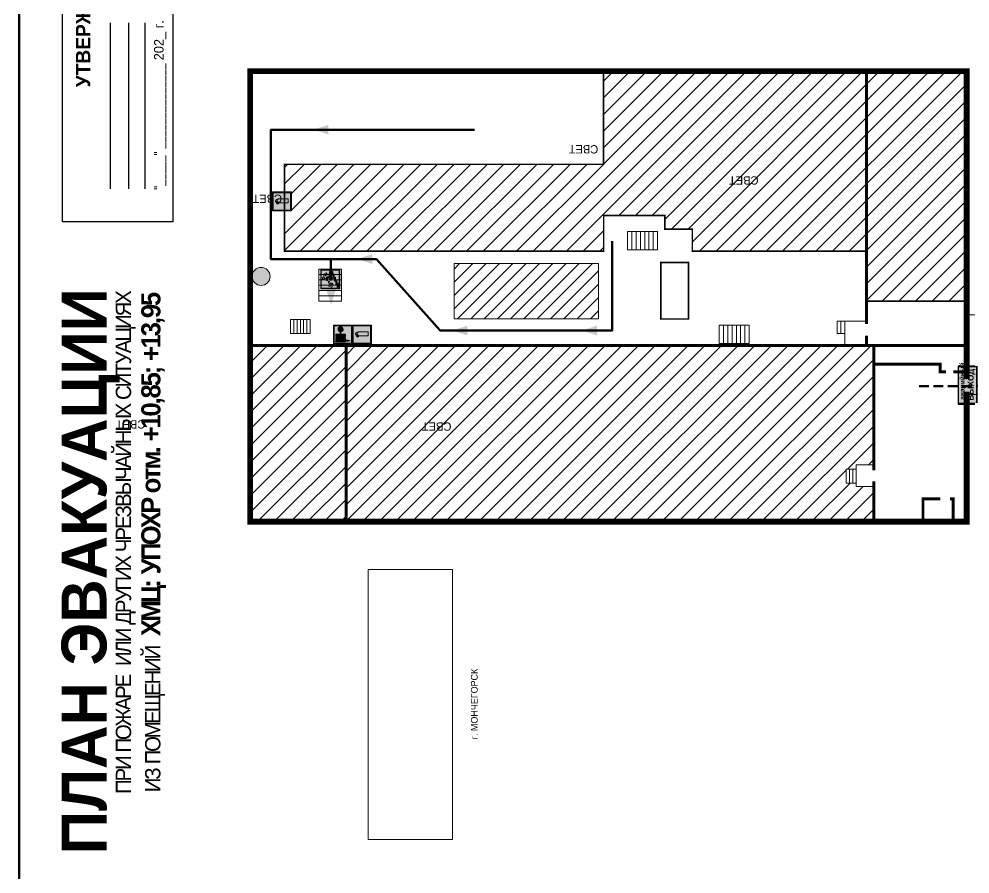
# Model space of a CAD drawing. Header units: millimetres. Extents: x 13114 to 67229, y 22859 to 38520.
# Drawn here: x 23439.1 to 23837, y 30905.4 to 31263.4 of the extents above; entities that cross this region are included whole.
import ezdxf

# ---------------------------------------------------------------- set-up
doc = ezdxf.new("R2010")
doc.units = ezdxf.units.MM
doc.linetypes.add('{ Wide Dash }', pattern=[12, 4, -2, 4, -2])
doc.layers.add('План_Штампы', color=7, linetype='Continuous')
doc.styles.add('обычный', font='arial.ttf')
picture_1 = doc.add_image_def('image1.jpg', size_in_pixel=(337, 105))
pattern_1 = [(45, (-9133.857, 17148.359), (-3.47984925, 3.47984925), [])]

# ---------------------------------------------------------------- blocks, each defined once
blk = doc.blocks.new('вниз 3')
at = {"lineweight": 0, "true_color": 0xffffff}
h = blk.add_hatch(color=7, dxfattribs=at)
h.dxf.hatch_style = 1
h.paths.add_polyline_path([(40997.5, -4475.69), (40997.25, -4475.28), (40995.76, -4476.15), (40995.97, -4475.23), (40995.39, -4475.56), (40995.05, -4476.83), (40996.33, -4477.17), (40996.91, -4476.83), (40996, -4476.55)], flags=0)
h.paths.add_polyline_path([(40999.81, -4473.95), (41000.22, -4473.95), (41000.64, -4474.67), (41001.03, -4474.43), (41000.46, -4473.49), (41000.42, -4473.49), (40999.43, -4473.49), (40998.68, -4473.92), (40998.68, -4474.57), (40997.88, -4474.57), (40997.88, -4475), (40999.14, -4475), (40999.14, -4474.43), (40999.14, -4474.38), (40999.59, -4475.15), (40998.72, -4475.67), (40998.72, -4477.06), (40999.24, -4477.06), (40999.24, -4475.96), (40999.95, -4475.56), (40999.95, -4476.43), (41001.61, -4476.43), (41001.61, -4475.88), (41000.47, -4475.88), (41000.47, -4475.12)], flags=0)
h.paths.add_polyline_path([(40999.2, -4473.24, 1), (40998.35, -4473.24, 1)], flags=0)
h.paths.add_polyline_path([(41000.46, -4477.26), (41001.69, -4477.26), (41001.69, -4476.84), (41000.03, -4476.84), (41000.03, -4477.39), (40998.78, -4477.39), (40998.78, -4477.95), (40997.53, -4477.95), (40997.53, -4478.5), (40996.29, -4478.5), (40996.29, -4479.06), (40995.05, -4479.06), (40995.05, -4479.48), (40995.29, -4479.48), (40996.72, -4479.48), (40996.72, -4478.92), (40997.97, -4478.92), (40997.97, -4478.36), (40999.2, -4478.36), (40999.2, -4477.81), (41000.46, -4477.81)], flags=0)
h.paths.add_polyline_path([(41002.37, -4472.17), (40994.37, -4472.17), (40994.37, -4480.17), (41002.37, -4480.17)])
h.paths.add_polyline_path([(41002.16, -4479.96), (40994.57, -4479.96), (40994.57, -4472.37), (41002.16, -4472.37)], flags=16)
h.paths.add_polyline_path([(41001.61, -4475.88), (41001.61, -4476.43), (40999.95, -4476.43), (40999.95, -4475.56), (40999.24, -4475.96), (40999.24, -4477.06), (40998.72, -4477.06), (40998.72, -4475.67), (40999.59, -4475.15), (40999.14, -4474.38), (40999.14, -4474.43), (40999.14, -4475), (40997.88, -4475), (40997.88, -4474.57), (40998.68, -4474.57), (40998.68, -4473.92), (40999.43, -4473.49), (41000.42, -4473.49), (41000.46, -4473.49), (41001.03, -4474.43), (41000.64, -4474.67), (41000.22, -4473.95), (40999.81, -4473.95), (41000.47, -4475.12), (41000.47, -4475.88)], flags=0)
h.paths.add_polyline_path([(41001.69, -4476.84), (41001.69, -4477.26), (41000.46, -4477.26), (41000.46, -4477.81), (40999.2, -4477.81), (40999.2, -4478.36), (40997.97, -4478.36), (40997.97, -4478.92), (40996.72, -4478.92), (40996.72, -4479.48), (40995.05, -4479.48), (40995.05, -4479.06), (40996.29, -4479.06), (40996.29, -4478.5), (40997.53, -4478.5), (40997.53, -4477.95), (40998.78, -4477.95), (40998.78, -4477.39), (41000.03, -4477.39), (41000.03, -4476.84)], flags=0)
h.paths.add_polyline_path([(40998.35, -4473.24, -1), (40999.2, -4473.24, -1)], flags=0)
h.paths.add_polyline_path([(40997.5, -4475.69), (40996, -4476.55), (40996.91, -4476.83), (40996.33, -4477.17), (40995.05, -4476.83), (40995.39, -4475.56), (40995.97, -4475.23), (40995.76, -4476.15), (40997.25, -4475.28)], flags=0)
at = {"lineweight": 0}
h = blk.add_hatch(color=126, dxfattribs=at)
h.dxf.hatch_style = 1
h.paths.add_polyline_path([(41002.16, -4472.37), (40994.57, -4472.37), (40994.57, -4479.96), (41002.16, -4479.96)])
h.paths.add_polyline_path([(40995.97, -4475.23), (40995.76, -4476.15), (40997.25, -4475.28), (40997.5, -4475.69), (40996, -4476.55), (40996.91, -4476.83), (40996.33, -4477.17), (40995.05, -4476.83), (40995.39, -4475.56)], flags=16)
h.paths.add_polyline_path([(40997.88, -4474.57), (40998.68, -4474.57), (40998.68, -4473.92), (40999.43, -4473.49), (41000.42, -4473.49), (41000.46, -4473.49), (41001.03, -4474.43), (41000.64, -4474.67), (41000.22, -4473.95), (40999.81, -4473.95), (41000.47, -4475.12), (41000.47, -4475.88), (41001.61, -4475.88), (41001.61, -4476.43), (40999.95, -4476.43), (40999.95, -4475.56), (40999.24, -4475.96), (40999.24, -4477.06), (40998.72, -4477.06), (40998.72, -4475.67), (40999.59, -4475.15), (40999.14, -4474.38), (40999.14, -4474.43), (40999.14, -4475), (40997.88, -4475)], flags=16)
h.paths.add_polyline_path([(40998.35, -4473.24, -1), (40999.2, -4473.24, -1)], flags=16)
h.paths.add_polyline_path([(40997.53, -4477.95), (40998.78, -4477.95), (40998.78, -4477.39), (41000.03, -4477.39), (41000.03, -4476.84), (41001.69, -4476.84), (41001.69, -4477.26), (41000.46, -4477.26), (41000.46, -4477.81), (40999.2, -4477.81), (40999.2, -4478.36), (40997.97, -4478.36), (40997.97, -4478.92), (40996.72, -4478.92), (40996.72, -4479.48), (40995.05, -4479.48), (40995.05, -4479.06), (40996.29, -4479.06), (40996.29, -4478.5), (40997.53, -4478.5)], flags=16)
at = {"lineweight": 0, "true_color": 0xffffff}
h = blk.add_hatch(color=7, dxfattribs=at)
h.dxf.hatch_style = 1
h.paths.add_polyline_path([(40999.2, -4473.24, 1), (40998.35, -4473.24, 1)])
h.paths.add_polyline_path([(40999.81, -4473.95), (41000.22, -4473.95), (41000.64, -4474.67), (41001.03, -4474.43), (41000.46, -4473.49), (41000.42, -4473.49), (40999.43, -4473.49), (40998.68, -4473.92), (40998.68, -4474.57), (40997.88, -4474.57), (40997.88, -4475), (40999.14, -4475), (40999.14, -4474.43), (40999.14, -4474.38), (40999.59, -4475.15), (40998.72, -4475.67), (40998.72, -4477.06), (40999.24, -4477.06), (40999.24, -4475.96), (40999.95, -4475.56), (40999.95, -4476.43), (41001.61, -4476.43), (41001.61, -4475.88), (41000.47, -4475.88), (41000.47, -4475.12)])
h.paths.add_polyline_path([(40999.2, -4477.81), (41000.46, -4477.81), (41000.46, -4477.26), (41001.69, -4477.26), (41001.69, -4476.84), (41000.03, -4476.84), (41000.03, -4477.39), (40998.78, -4477.39), (40998.78, -4477.95), (40997.53, -4477.95), (40997.53, -4478.5), (40996.29, -4478.5), (40996.29, -4479.06), (40995.05, -4479.06), (40995.05, -4479.48), (40995.29, -4479.48), (40996.72, -4479.48), (40996.72, -4478.92), (40997.97, -4478.92), (40997.97, -4478.36), (40999.2, -4478.36)])
h.paths.add_polyline_path([(40997.5, -4475.69), (40997.25, -4475.28), (40995.76, -4476.15), (40995.97, -4475.23), (40995.39, -4475.56), (40995.05, -4476.83), (40996.33, -4477.17), (40996.91, -4476.83), (40996, -4476.55)])
at = {"color": 126, "lineweight": 0}
for points in [[(40994.37, -4472.17), (41002.37, -4472.17), (41002.37, -4480.17), (40994.37, -4480.17)], [(40994.57, -4472.37), (41002.16, -4472.37), (41002.16, -4479.96), (40994.57, -4479.96)]]:
    blk.add_lwpolyline(points, close=True, dxfattribs=at)
for points in [[(40995.05, -4476.83), (40995.39, -4475.56), (40995.97, -4475.23), (40995.76, -4476.15), (40997.25, -4475.28), (40997.5, -4475.69), (40996, -4476.55), (40996.91, -4476.83), (40996.33, -4477.17), (40995.05, -4476.83)], [(40999.14, -4474.43), (40999.14, -4475), (40997.88, -4475), (40997.88, -4474.57), (40998.68, -4474.57), (40998.68, -4473.92), (40999.43, -4473.49), (41000.42, -4473.49), (41000.46, -4473.49), (41001.03, -4474.43), (41000.64, -4474.67), (41000.22, -4473.95), (40999.81, -4473.95), (41000.47, -4475.12), (41000.47, -4475.88), (41001.61, -4475.88), (41001.61, -4476.43), (40999.95, -4476.43), (40999.95, -4475.56), (40999.24, -4475.96), (40999.24, -4477.06), (40998.72, -4477.06), (40998.72, -4475.67), (40999.59, -4475.15), (40999.14, -4474.38), (40999.14, -4474.43)], [(40995.29, -4479.48), (40995.05, -4479.48), (40995.05, -4479.06), (40996.29, -4479.06), (40996.29, -4478.5), (40997.53, -4478.5), (40997.53, -4477.95), (40998.78, -4477.95), (40998.78, -4477.39), (41000.03, -4477.39), (41000.03, -4476.84), (41001.69, -4476.84), (41001.69, -4477.26), (41000.46, -4477.26), (41000.46, -4477.81), (40999.2, -4477.81), (40999.2, -4478.36), (40997.97, -4478.36), (40997.97, -4478.92), (40996.72, -4478.92), (40996.72, -4479.48), (40995.05, -4479.48)]]:
    blk.add_lwpolyline(points, dxfattribs=at)
blk.add_circle((40998.77, -4473.24), 0.426, dxfattribs=at)
blk = doc.blocks.new('A$C3AD82952')
at = {"true_color": 0xf5f5ff}
h = blk.add_hatch(color=7, dxfattribs=at)
h.dxf.hatch_style = 1
h.paths.add_polyline_path([(8.21, 8.73, 0.414214), (7.89, 9.05), (7.22, 9.05), (7.22, 9.92), (7.59, 9.92, 1), (7.57, 10.36), (7.22, 10.36), (7.22, 10.6), (6.43, 10.6), (6.43, 10.36), (6.01, 10.36), (4.74, 9.59), (4.74, 8.69), (4.98, 8.73), (4.98, 9.26), (6.12, 9.91), (6.43, 9.91), (6.43, 9.05), (5.76, 9.05, 0.414214), (5.44, 8.73), (5.44, 2.2), (8.21, 2.2)], flags=0)
h.paths.add_polyline_path([(12.8, 12.8), (0, 12.8), (0, 0), (12.8, 0)])
h.paths.add_polyline_path([(0.51, 12.29), (12.29, 12.29), (12.29, 0.51), (0.51, 0.51)], flags=16)
h.paths.add_polyline_path([(4.74, 9.59), (6.01, 10.36), (6.43, 10.36), (6.43, 10.6), (7.22, 10.6), (7.22, 10.36), (7.59, 10.36, -0.94586), (7.59, 9.92), (7.22, 9.92), (7.22, 9.05), (7.89, 9.05, -0.414214), (8.21, 8.73), (8.21, 2.2), (5.44, 2.2), (5.44, 8.73, -0.414214), (5.76, 9.05), (6.43, 9.05), (6.43, 9.91), (6.12, 9.91), (4.98, 9.26), (4.98, 8.73), (4.74, 8.69)], flags=0)
h = blk.add_hatch(color=242)
h.dxf.hatch_style = 1
h.paths.add_polyline_path([(12.29, 12.29), (0.51, 12.29), (0.51, 0.51), (12.29, 0.51)])
h.paths.add_polyline_path([(4.74, 8.69), (4.74, 9.59), (6.01, 10.36), (6.43, 10.36), (6.43, 10.6), (7.22, 10.6), (7.22, 10.36), (7.59, 10.36, -0.94586), (7.59, 9.92), (7.22, 9.92), (7.22, 9.05), (7.89, 9.05, -0.414214), (8.21, 8.73), (8.21, 2.2), (5.44, 2.2), (5.44, 8.73, -0.414214), (5.76, 9.05), (6.43, 9.05), (6.43, 9.91), (6.12, 9.91), (4.98, 9.26), (4.98, 8.73)], flags=16)
h = blk.add_hatch(color=7, dxfattribs=at)
h.dxf.hatch_style = 1
h.paths.add_polyline_path([(8.21, 8.73, 0.414214), (7.89, 9.05), (7.22, 9.05), (7.22, 9.92), (7.59, 9.92, 1), (7.57, 10.36), (7.22, 10.36), (7.22, 10.6), (6.43, 10.6), (6.43, 10.36), (6.01, 10.36), (4.74, 9.59), (4.74, 8.69), (4.98, 8.73), (4.98, 9.26), (6.12, 9.91), (6.43, 9.91), (6.43, 9.05), (5.76, 9.05, 0.414214), (5.44, 8.73), (5.44, 2.2), (8.21, 2.2)])
at = {"color": 242, "lineweight": 5}
for p, q in [((0, 0), (0, 12.8)), ((0, 12.8), (12.8, 12.8)), ((6.01, 10.36), (4.74, 9.59)), ((4.74, 9.59), (4.74, 8.69)), ((4.74, 8.69), (4.98, 8.73)), ((4.98, 9.26), (6.12, 9.91)), ((4.98, 8.73), (4.98, 9.26)), ((5.44, 2.2), (5.44, 8.73)), ((5.76, 9.05), (6.43, 9.05)), ((6.01, 10.36), (6.43, 10.36)), ((6.12, 9.91), (6.43, 9.91)), ((7.22, 10.6), (6.43, 10.6)), ((6.43, 10.6), (6.43, 10.36)), ((6.43, 9.91), (6.43, 9.05)), ((7.22, 10.36), (7.22, 10.6)), ((7.59, 10.36), (7.22, 10.36)), ((7.22, 9.05), (7.22, 9.92)), ((7.59, 9.92), (7.22, 9.92)), ((7.89, 9.05), (7.22, 9.05)), ((8.21, 2.2), (8.21, 8.73)), ((12.8, 0), (12.8, 12.8)), ((0, 0), (12.8, 0)), ((5.44, 2.2), (8.21, 2.2))]:
    blk.add_line(p, q, dxfattribs=at)
blk.add_lwpolyline([(0.51, 12.29), (12.29, 12.29), (12.29, 0.51), (0.51, 0.51)], close=True, dxfattribs=at)
for centre, radius, start, end in [((5.76, 8.73), 0.32, 90, 180), ((7.58, 10.14), 0.223, 273.18746, 86.81254), ((7.89, 8.73), 0.32, 0, 90)]:
    blk.add_arc(centre, radius, start, end, dxfattribs=at)
blk = doc.blocks.new('A$C7B8C2D5B')
at = {"lineweight": 0}
h = blk.add_hatch(color=5, dxfattribs=at)
h.dxf.hatch_style = 1
h.paths.add_polyline_path([(1.4, -3.02, 1), (-2.11, -3.02, 1)])
at = {"color": 5, "lineweight": 0}
blk.add_circle((-0.36, -3.02), 1.75, dxfattribs=at)
blk = doc.blocks.new('A$C41C009D9')
at = {"true_color": 0xffffff}
blk.add_hatch(color=7, dxfattribs=at).paths.add_polyline_path([(0, 8), (-16, 8), (-16, 0), (0, 0)])
h = blk.add_hatch(color=126)
h.dxf.hatch_style = 1
h.paths.add_polyline_path([(-15.8, 7.8), (-15.8, 0.2), (-0.2, 0.2), (-0.2, 7.8)])
at = {"color": 126}
for points in [[(-16, 0), (0, 0), (0, 8), (-16, 8)], [(-16, 0), (0, 0), (0, 8), (-16, 8)], [(-15.8, 7.8), (-0.2, 7.8), (-0.2, 0.2), (-15.8, 0.2)]]:
    blk.add_lwpolyline(points, close=True, dxfattribs=at)
at = {"color": 7, "true_color": 0xffffff, "insert": (-15.8, 7.3), "char_height": 2.5, "width": 15.5999, "attachment_point": 1, "style": 'обычный'}
blk.add_mtext('\\pi1.6133;{\\fArial|b1|i0|c204|p34;\\H0.8x;\\W0.8;аварийный\\H1.25x;\\W1;\\P\\pi1.2327;ВЫХОД}', dxfattribs=at)
blk = doc.blocks.new('A$C37112FD5')
at = {"true_color": 0xf5f5ff}
h = blk.add_hatch(color=7, dxfattribs=at)
h.dxf.hatch_style = 1
h.paths.add_polyline_path([(12.8, -7.4), (0, -7.4), (0, -20.2), (12.8, -20.2)])
h.paths.add_polyline_path([(12.29, -7.91), (12.29, -19.69), (0.51, -19.69), (0.51, -7.91)], flags=16)
h.paths.add_polyline_path([(4.98, -9.04, -0.42597), (5.17, -9.22), (5.17, -12.25), (5.17, -15.29, -0.432244), (4.98, -15.47), (4.83, -15.47, -0.42597), (4.64, -15.29), (4.64, -12.25), (4.64, -9.22, -0.432244), (4.83, -9.04)], flags=0)
h.paths.add_polyline_path([(4.28, -9.22), (4.28, -12.25), (4.28, -15.29, -0.432244), (4.09, -15.47), (3.94, -15.47, -0.42597), (3.75, -15.29), (3.75, -12.25), (3.75, -9.22, -0.432244), (3.94, -9.04), (4.09, -9.04, -0.42597)], flags=0)
h.paths.add_polyline_path([(5.72, -9.04), (5.87, -9.04, -0.42597), (6.06, -9.22), (6.06, -12.25), (6.06, -15.29, -0.432244), (5.87, -15.47), (5.72, -15.47, -0.42597), (5.53, -15.29), (5.53, -12.25), (5.53, -9.22, -0.432244)], flags=0)
h.paths.add_polyline_path([(6.42, -8.9), (6.5, -8.9, -0.42597), (6.69, -9.08), (6.69, -12.03), (8.21, -12.03, -15.824349), (8.21, -12.47), (6.69, -12.47), (6.69, -15.42, -0.432244), (6.5, -15.6), (6.42, -15.6)], flags=0)
h.paths.add_polyline_path([(3.39, -9.22), (3.39, -12.25), (3.39, -15.29, -0.432244), (3.2, -15.47), (3.05, -15.47, -0.42597), (2.85, -15.29), (2.85, -12.25), (2.85, -9.22, -0.432244), (3.05, -9.04), (3.2, -9.04, -0.42597)], flags=0)
h.paths.add_polyline_path([(2.5, -9.22), (2.5, -16.71), (1.96, -16.71), (1.96, -9.22, -0.432244), (2.15, -9.04), (2.31, -9.04, -0.42597)], flags=0)
h.paths.add_polyline_path([(1.61, -8.9), (1.61, -15.6), (1.57, -15.6, -0.42597), (1.37, -15.42), (1.37, -12.03), (1.37, -9.09, -0.432244), (1.57, -8.9)], flags=0)
h.paths.add_polyline_path([(9.76, -10.81), (9.76, -12.03), (8.49, -12.03, -0.336371)], flags=0)
h.paths.add_polyline_path([(8.49, -12.47), (9.76, -12.47), (9.76, -13.7, -0.336371)], flags=0)
h.paths.add_polyline_path([(10.11, -10.81, -0.336371), (11.38, -12.03), (10.11, -12.03)], flags=0)
h.paths.add_polyline_path([(10.11, -12.47), (11.38, -12.47, -0.336371), (10.11, -13.7)], flags=0)
h.paths.add_polyline_path([(2.5, -16.84), (2.5, -17.05), (1.97, -17.05), (1.97, -16.84)], flags=0)
h.paths.add_polyline_path([(2.5, -17.24, -0.033778), (2.24, -18.6, -0.033778), (1.97, -17.24)], flags=0)
h = blk.add_hatch(color=242)
h.dxf.hatch_style = 1
h.paths.add_polyline_path([(12.29, -7.91), (0.51, -7.91), (0.51, -19.69), (12.29, -19.69)])
h.paths.add_polyline_path([(6.42, -15.6), (6.42, -8.9), (6.5, -8.9, -0.42597), (6.69, -9.08), (6.69, -12.03), (8.21, -12.03, -15.824349), (8.21, -12.47), (6.69, -12.47), (6.69, -15.42, -0.432244), (6.5, -15.6)], flags=16)
h.paths.add_polyline_path([(5.87, -15.47), (5.72, -15.47, -0.42597), (5.53, -15.29), (5.53, -12.25), (5.53, -9.22, -0.432244), (5.72, -9.04), (5.87, -9.04, -0.42597), (6.06, -9.22), (6.06, -12.25), (6.06, -15.29, -0.432244)], flags=16)
h.paths.add_polyline_path([(4.98, -15.47), (4.83, -15.47, -0.42597), (4.64, -15.29), (4.64, -12.25), (4.64, -9.22, -0.432244), (4.83, -9.04), (4.98, -9.04, -0.42597), (5.17, -9.22), (5.17, -12.25), (5.17, -15.29, -0.432244)], flags=16)
h.paths.add_polyline_path([(4.09, -15.47), (3.94, -15.47, -0.42597), (3.75, -15.29), (3.75, -12.25), (3.75, -9.22, -0.432244), (3.94, -9.04), (4.09, -9.04, -0.42597), (4.28, -9.22), (4.28, -12.25), (4.28, -15.29, -0.432244)], flags=16)
h.paths.add_polyline_path([(3.2, -15.47), (3.05, -15.47, -0.42597), (2.85, -15.29), (2.85, -12.25), (2.85, -9.22, -0.432244), (3.05, -9.04), (3.2, -9.04, -0.42597), (3.39, -9.22), (3.39, -12.25), (3.39, -15.29, -0.432244)], flags=16)
h.paths.add_polyline_path([(2.5, -17.05), (1.97, -17.05), (1.97, -16.84), (2.5, -16.84)], flags=16)
h.paths.add_polyline_path([(2.5, -17.24, -0.033778), (2.24, -18.6, -0.033778), (1.97, -17.24)], flags=16)
h.paths.add_polyline_path([(2.5, -16.71), (1.96, -16.71), (1.96, -9.22, -0.432244), (2.15, -9.04), (2.31, -9.04, -0.42597), (2.5, -9.22)], flags=16)
h.paths.add_polyline_path([(1.61, -15.6), (1.57, -15.6, -0.42597), (1.37, -15.42), (1.37, -12.03), (1.37, -9.09, -0.432244), (1.57, -8.9), (1.61, -8.9)], flags=16)
h.paths.add_polyline_path([(8.49, -12.47), (9.76, -12.47), (9.76, -13.7, -0.336371)], flags=0)
h.paths.add_polyline_path([(10.11, -13.7), (10.11, -12.47), (11.38, -12.47, -0.336371)], flags=0)
h.paths.add_polyline_path([(8.49, -12.03, -0.336371), (9.76, -10.81), (9.76, -12.03)], flags=0)
h.paths.add_polyline_path([(10.11, -12.03), (10.11, -10.81, -0.336371), (11.38, -12.03)], flags=0)
h = blk.add_hatch(color=7, dxfattribs=at)
h.dxf.hatch_style = 1
h.paths.add_polyline_path([(1.61, -8.9), (1.57, -8.9, 0.432244), (1.37, -9.09), (1.37, -12.03), (1.37, -15.42, 0.42597), (1.57, -15.6), (1.61, -15.6)])
h.paths.add_polyline_path([(2.5, -9.22, 0.42597), (2.31, -9.04), (2.15, -9.04, 0.432244), (1.96, -9.22), (1.96, -16.71), (2.5, -16.71)])
h.paths.add_polyline_path([(2.5, -16.84), (1.97, -16.84), (1.97, -17.05), (2.5, -17.05)])
h.paths.add_polyline_path([(2.5, -17.24), (1.97, -17.24, 0.033778), (2.24, -18.6, 0.033778)])
h.paths.add_polyline_path([(3.39, -12.25), (3.39, -9.22, 0.42597), (3.2, -9.04), (3.05, -9.04, 0.432244), (2.85, -9.22), (2.85, -12.25), (2.85, -15.29, 0.42597), (3.05, -15.47), (3.2, -15.47, 0.432244), (3.39, -15.29)])
h.paths.add_polyline_path([(4.28, -12.25), (4.28, -9.22, 0.42597), (4.09, -9.04), (3.94, -9.04, 0.432244), (3.75, -9.22), (3.75, -12.25), (3.75, -15.29, 0.42597), (3.94, -15.47), (4.09, -15.47, 0.432244), (4.28, -15.29)])
h.paths.add_polyline_path([(5.17, -12.25), (5.17, -9.22, 0.42597), (4.98, -9.04), (4.83, -9.04, 0.432244), (4.64, -9.22), (4.64, -12.25), (4.64, -15.29, 0.42597), (4.83, -15.47), (4.98, -15.47, 0.432244), (5.17, -15.29)])
h.paths.add_polyline_path([(6.06, -12.25), (6.06, -9.22, 0.42597), (5.87, -9.04), (5.72, -9.04, 0.432244), (5.53, -9.22), (5.53, -12.25), (5.53, -15.29, 0.42597), (5.72, -15.47), (5.87, -15.47, 0.432244), (6.06, -15.29)])
h.paths.add_polyline_path([(6.69, -12.47), (8.21, -12.47, 15.824349), (8.21, -12.03), (6.69, -12.03), (6.69, -9.08, 0.42597), (6.5, -8.9), (6.42, -8.9), (6.42, -15.6), (6.5, -15.6, 0.432244), (6.69, -15.42)])
h.paths.add_polyline_path([(8.49, -12.47), (9.76, -12.47), (9.76, -13.7, -0.336371)], flags=16)
h.paths.add_polyline_path([(8.49, -12.03, -0.336371), (9.76, -10.81), (9.76, -12.03)], flags=16)
h.paths.add_polyline_path([(10.11, -12.47), (11.38, -12.47, -0.336371), (10.11, -13.7)], flags=16)
h.paths.add_polyline_path([(10.11, -12.03), (10.11, -10.81, -0.336371), (11.38, -12.03)], flags=16)
h = blk.add_hatch(color=242)
h.dxf.hatch_style = 1
h.paths.add_polyline_path([(9.76, -10.81, 0.336371), (8.49, -12.03), (9.76, -12.03)])
h.paths.add_polyline_path([(10.11, -10.81), (10.11, -12.03), (11.38, -12.03, 0.336371)])
h.paths.add_polyline_path([(11.38, -12.47), (10.11, -12.47), (10.11, -13.7, 0.336371)])
h.paths.add_polyline_path([(9.76, -12.47), (8.49, -12.47, 0.336371), (9.76, -13.7)])
at = {"color": 242, "lineweight": 5}
for p, q in [((0, -20.2), (0, -7.4)), ((0, -7.4), (12.8, -7.4)), ((1.37, -12.03), (1.37, -9.08)), ((1.37, -12.03), (1.37, -15.42)), ((1.57, -8.9), (1.61, -8.9)), ((1.61, -8.9), (1.61, -15.6)), ((1.96, -16.71), (1.96, -9.22)), ((2.15, -9.04), (2.31, -9.04)), ((2.5, -16.71), (2.5, -9.22)), ((2.85, -12.25), (2.85, -9.22)), ((2.85, -12.25), (2.85, -15.29)), ((3.05, -9.04), (3.2, -9.04)), ((3.39, -12.25), (3.39, -9.22)), ((3.39, -12.25), (3.39, -15.29)), ((3.75, -12.25), (3.75, -9.22)), ((3.75, -12.25), (3.75, -15.29)), ((3.94, -9.04), (4.09, -9.04)), ((4.28, -12.25), (4.28, -9.22)), ((4.28, -12.25), (4.28, -15.29)), ((4.64, -12.25), (4.64, -9.22)), ((4.64, -12.25), (4.64, -15.29)), ((4.83, -9.04), (4.98, -9.04)), ((5.17, -12.25), (5.17, -9.22)), ((5.17, -12.25), (5.17, -15.29)), ((5.53, -12.25), (5.53, -9.22)), ((5.53, -12.25), (5.53, -15.29)), ((5.72, -9.04), (5.87, -9.04)), ((6.06, -12.25), (6.06, -9.22)), ((6.06, -12.25), (6.06, -15.29)), ((6.42, -8.9), (6.42, -15.6)), ((6.5, -8.9), (6.42, -8.9)), ((6.69, -12.03), (6.69, -9.08)), ((8.21, -12.03), (6.69, -12.03)), ((8.21, -12.47), (6.69, -12.47)), ((6.69, -12.47), (6.69, -15.42)), ((9.76, -12.03), (8.49, -12.03)), ((9.76, -12.47), (8.49, -12.47)), ((9.76, -10.81), (9.76, -12.03)), ((9.76, -12.47), (9.76, -13.7)), ((10.11, -10.81), (10.11, -12.03)), ((11.38, -12.03), (10.11, -12.03)), ((11.38, -12.47), (10.11, -12.47)), ((10.11, -12.47), (10.11, -13.7)), ((12.8, -20.2), (12.8, -7.4)), ((1.57, -15.6), (1.61, -15.6)), ((1.96, -16.71), (2.5, -16.71)), ((1.97, -16.84), (2.5, -16.84)), ((1.97, -17.05), (1.97, -16.84)), ((2.5, -17.05), (1.97, -17.05)), ((1.97, -17.24), (2.5, -17.24)), ((2.5, -16.84), (2.5, -17.05)), ((3.05, -15.47), (3.2, -15.47)), ((3.94, -15.47), (4.09, -15.47)), ((4.83, -15.47), (4.98, -15.47)), ((5.72, -15.47), (5.87, -15.47)), ((6.42, -15.6), (6.5, -15.6)), ((0, -20.2), (12.8, -20.2))]:
    blk.add_line(p, q, dxfattribs=at)
blk.add_lwpolyline([(0.51, -7.91), (12.29, -7.91), (12.29, -19.69), (0.51, -19.69)], close=True, dxfattribs=at)
for centre, radius, start, end in [((1.56, -9.09), 0.182, 87.10267, 180.60715), ((2.15, -9.22), 0.182, 87.10267, 180.60715), ((2.32, -9.22), 0.182, 359.39285, 92.89733), ((3.04, -9.22), 0.182, 87.10267, 180.60715), ((3.21, -9.22), 0.182, 359.39285, 92.89733), ((3.93, -9.22), 0.182, 87.10267, 180.60715), ((4.1, -9.22), 0.182, 359.39285, 92.89733), ((4.82, -9.22), 0.182, 87.10267, 180.60715), ((4.99, -9.22), 0.182, 359.39285, 92.89733), ((5.71, -9.22), 0.182, 87.10267, 180.60715), ((5.88, -9.22), 0.182, 359.39285, 92.89733), ((6.51, -9.09), 0.182, 359.39285, 92.89733), ((9.93, -12.25), 1.74, 187.23185, 172.76815), ((9.93, -12.25), 1.46, 96.99266, 171.35851), ((9.93, -12.25), 1.46, 188.64149, 263.00734), ((9.93, -12.25), 1.46, 8.64149, 83.00734), ((9.93, -12.25), 1.46, 276.99266, 351.35851), ((1.56, -15.42), 0.182, 179.39285, 272.89733), ((12.17, -15.98), 10.27, 187.04098, 194.7793), ((-7.7, -15.98), 10.27, 345.2207, 352.95902), ((3.04, -15.29), 0.182, 179.39285, 272.89733), ((3.21, -15.29), 0.182, 267.10267, 0.60715), ((3.93, -15.29), 0.182, 179.39285, 272.89733), ((4.1, -15.29), 0.182, 267.10267, 0.60715), ((4.82, -15.29), 0.182, 179.39285, 272.89733), ((4.99, -15.29), 0.182, 267.10267, 0.60715), ((5.71, -15.29), 0.182, 179.39285, 272.89733), ((5.88, -15.29), 0.182, 267.10267, 0.60715), ((6.51, -15.42), 0.182, 267.10267, 0.60715)]:
    blk.add_arc(centre, radius, start, end, dxfattribs=at)

msp = doc.modelspace()

# ---------------------------------------------------------------- hatches: boundary and pattern name
at = {"lineweight": 0}
h = msp.add_hatch(dxfattribs=at)
h.set_pattern_fill('ANSI31', color=256, scale=1.55, angle=360)
h.set_pattern_definition(pattern_1)
h.paths.add_polyline_path([(23835.59, 31241.52), (23793.67, 31241.52), (23793.67, 31145.21), (23835.59, 31145.21)])
h.paths.add_polyline_path([(23793.67, 31241.52), (23683.66, 31241.52), (23683.66, 31202.51), (23550.15, 31202.51), (23550.15, 31193.85), (23552.84, 31193.85), (23552.84, 31185.91), (23552.84, 31177.98), (23550.15, 31177.98), (23550.15, 31166.14), (23683.75, 31166.14), (23683.75, 31181.13), (23709.31, 31181.13), (23709.31, 31175.37), (23720.85, 31175.37), (23720.85, 31166.14), (23793.67, 31166.14)])
h.paths.add_polyline_path([(23808.03, 31190.49), (23822.49, 31190.49), (23822.49, 31198.56), (23808.03, 31198.56)], flags=24)
h.paths.add_polyline_path([(23739.96, 31204.24), (23754.42, 31204.24), (23754.42, 31212.31), (23739.96, 31212.31)], flags=24)
h.paths.add_polyline_path([(23609.92, 31182.13), (23624.37, 31182.13), (23624.37, 31190.21), (23609.92, 31190.21)], flags=24)
h = msp.add_hatch(dxfattribs=at)
h.set_pattern_fill('ANSI31', color=256, scale=1.24, angle=360)
h.set_pattern_definition([(45, (1003.1883, 20667.2856), (-2.7838794, 2.7838794), [])])
h.paths.add_polyline_path([(23621.17, 31160.95), (23621.17, 31137.79), (23681.62, 31137.79), (23681.62, 31160.95)])
h = msp.add_hatch(dxfattribs=at)
h.set_pattern_fill('ANSI31', color=256, scale=1.55, angle=180)
h.set_pattern_definition([(225, (67043.275, 46099.0877), (3.47984925, -3.47984925), [])])
h.paths.add_polyline_path([(23535.82, 31052.92), (23575.95, 31052.92), (23575.95, 31126.65), (23535.82, 31126.65)])
h.paths.add_polyline_path([(23565.42, 31096.56), (23550.96, 31096.56), (23550.96, 31088.48), (23565.42, 31088.48)], flags=24)
h = msp.add_hatch(dxfattribs=at)
h.set_pattern_fill('ANSI31', color=256, scale=1.55, angle=360)
h.set_pattern_definition(pattern_1)
h.paths.add_polyline_path([(23796.83, 31052.92), (23796.65, 31067.64), (23789.36, 31067.64), (23789.36, 31069.06), (23785.27, 31069.06), (23785.27, 31074.9), (23789.36, 31074.9), (23789.36, 31076.73), (23796.57, 31076.73), (23796.83, 31126.65), (23575.95, 31126.65), (23575.95, 31052.92)])

# ---------------------------------------------------------------- linework, layer by layer
at = {"color": 1, "lineweight": 100}
msp.add_lwpolyline([(23439.09, 31290.6), (24039.09, 31290.6), (24039.09, 30895.6), (23439.09, 30895.6)], close=True, dxfattribs=at)
msp.add_lwpolyline([(23457.29, 31178.48), (23457.29, 31273.48), (23503.49, 31273.48), (23503.49, 31178.48)], close=True)
for points in [[(23477.34, 31192.23), (23477.34, 31261.76)], [(23485.1, 31192.23), (23485.1, 31261.76)], [(23491.89, 31192.23), (23491.89, 31261.76)]]:
    msp.add_lwpolyline(points)
at = {"lineweight": 0}
for points, const_width in [([(23534.56, 31241.52), (23835.59, 31241.52), (23835.59, 31112.58)], 2.48), ([(23535.82, 31052.92), (23535.82, 31240.89)], 2.48), ([(23793.67, 31166.14), (23720.85, 31166.14), (23720.85, 31175.37), (23709.31, 31175.37), (23709.31, 31181.13), (23683.75, 31181.13), (23683.75, 31166.14), (23550.15, 31166.14), (23550.15, 31202.51), (23683.66, 31202.51), (23683.66, 31241.79)], 0.62), ([(23793.67, 31135.67), (23793.67, 31241.79)], 1.24), ([(23793.67, 31145.21), (23835.59, 31145.21)], 0.62), ([(23793.67, 31126.65), (23793.67, 31130.74)], 1.24), ([(23535.82, 31126.65), (23835.59, 31126.65)], 1.24), ([(23575.95, 31126.65), (23575.95, 31052.92)], 1.24), ([(23796.83, 31126.65), (23796.83, 31074.44)], 1.24), ([(23796.83, 31118.86), (23824.57, 31118.86), (23824.57, 31115.65), (23826.99, 31115.65)], 1.24), ([(23835.59, 31115.65), (23830.06, 31115.65)], 1.24), ([(23835.59, 31107.31), (23835.59, 31052.92), (23534.57, 31052.92)], 2.48), ([(23796.83, 31069.78), (23796.83, 31052.92)], 1.24), ([(23824.64, 31062.52), (23817.36, 31062.52), (23817.36, 31052.92), (23829.98, 31052.92), (23829.98, 31062.52), (23828.67, 31062.52)], 1.24)]:
    msp.add_lwpolyline(points, dxfattribs=dict(at, const_width=const_width))
for points in [[(23535.82, 31241.79), (23835.59, 31241.79), (23835.59, 31112.58)], [(23550.15, 31166.14), (23550.15, 31202.51), (23683.66, 31202.51), (23683.66, 31241.52), (23793.67, 31241.79), (23793.67, 31166.14), (23720.85, 31166.14), (23720.85, 31175.37), (23709.31, 31175.37), (23709.31, 31181.13), (23683.75, 31181.13), (23683.75, 31166.14), (23550.15, 31166.14)], [(23793.67, 31241.52), (23793.67, 31145.21), (23835.59, 31145.21), (23835.59, 31241.52), (23793.67, 31241.52), (23793.67, 31145.21)], [(23835.9, 31139.57), (23849.88, 31139.57), (23849.88, 31106.2), (23835.7, 31106.2)], [(23781.39, 31136.89), (23793.67, 31136.89)], [(23784.64, 31131.7), (23784.64, 31126.48)], [(23535.82, 31126.65), (23575.95, 31126.65), (23575.95, 31052.92), (23535.82, 31052.92), (23535.82, 31126.65)], [(23575.95, 31052.92), (23575.95, 31126.65), (23796.83, 31126.65), (23796.57, 31076.73), (23789.36, 31076.73), (23789.36, 31074.9), (23785.27, 31074.9), (23785.27, 31069.06), (23789.36, 31069.06), (23789.36, 31067.64), (23796.65, 31067.64), (23796.83, 31052.92), (23575.95, 31052.92), (23575.95, 31126.65)], [(23835.59, 31107.31), (23835.59, 31052.92), (23535.82, 31052.92)], [(23789.36, 31074.9), (23789.36, 31076.73), (23796.57, 31076.73)], [(23789.36, 31069.06), (23789.36, 31067.64), (23796.65, 31067.64)]]:
    msp.add_lwpolyline(points, dxfattribs=at)
at = {"color": 126, "lineweight": 100, "true_color": 0x008754}
for points in [[(23629.74, 31217), (23544.53, 31217), (23544.53, 31162.81), (23569.59, 31162.81), (23569.59, 31153.95)], [(23569.59, 31162.81), (23588.72, 31162.81), (23615.26, 31132.9), (23687.27, 31132.9), (23687.27, 31170.35)]]:
    msp.add_lwpolyline(points, dxfattribs=at)
at = {"lineweight": 0}
for points in [[(23693.7, 31174.45), (23693.7, 31166.73), (23695.5, 31166.73), (23695.5, 31174.45)], [(23695.5, 31174.45), (23695.5, 31166.73), (23697.3, 31166.73), (23697.3, 31174.45)], [(23697.3, 31174.45), (23697.3, 31166.73), (23699.1, 31166.73), (23699.1, 31174.45)], [(23699.1, 31174.45), (23699.1, 31166.73), (23700.9, 31166.73), (23700.9, 31174.45)], [(23700.9, 31174.45), (23700.9, 31166.73), (23702.7, 31166.73), (23702.7, 31174.45)], [(23702.7, 31174.45), (23702.7, 31166.73), (23704.5, 31166.73), (23704.5, 31174.45)], [(23704.5, 31174.45), (23704.5, 31166.73), (23706.3, 31166.73), (23706.3, 31174.45)], [(23574.09, 31158.6), (23564.54, 31158.6), (23564.54, 31156.38), (23574.09, 31156.38)], [(23621.17, 31137.79), (23681.62, 31137.79), (23681.62, 31160.95), (23621.17, 31160.95)], [(23574.09, 31156.38), (23564.54, 31156.38), (23564.54, 31154.15), (23574.09, 31154.15)], [(23574.09, 31154.15), (23564.54, 31154.15), (23564.54, 31151.92), (23574.09, 31151.92)], [(23574.09, 31151.92), (23564.54, 31151.92), (23564.54, 31149.69), (23574.09, 31149.69)], [(23574.09, 31149.69), (23564.54, 31149.69), (23564.54, 31147.47), (23574.09, 31147.47)], [(23574.09, 31147.47), (23564.54, 31147.47), (23564.54, 31145.24), (23574.09, 31145.24)], [(23552.73, 31137.52), (23552.73, 31131.68), (23554.09, 31131.68), (23554.09, 31137.52)], [(23554.09, 31137.52), (23554.09, 31131.68), (23555.45, 31131.68), (23555.45, 31137.52)], [(23555.45, 31137.52), (23555.45, 31131.68), (23556.81, 31131.68), (23556.81, 31137.52)], [(23556.81, 31137.52), (23556.81, 31131.68), (23558.17, 31131.68), (23558.17, 31137.52)], [(23558.17, 31137.52), (23558.17, 31131.68), (23559.53, 31131.68), (23559.53, 31137.52)], [(23559.53, 31137.52), (23559.53, 31131.68), (23560.9, 31131.68), (23560.9, 31137.52)], [(23732.05, 31135.19), (23732.05, 31127.48), (23733.85, 31127.48), (23733.85, 31135.19)], [(23733.85, 31135.19), (23733.85, 31127.48), (23735.65, 31127.48), (23735.65, 31135.19)], [(23735.65, 31135.19), (23735.65, 31127.48), (23737.45, 31127.48), (23737.45, 31135.19)], [(23737.45, 31135.19), (23737.45, 31127.48), (23739.25, 31127.48), (23739.25, 31135.19)], [(23739.25, 31135.19), (23739.25, 31127.48), (23741.05, 31127.48), (23741.05, 31135.19)], [(23741.05, 31135.19), (23741.05, 31127.48), (23742.85, 31127.48), (23742.85, 31135.19)], [(23742.85, 31135.19), (23742.85, 31127.48), (23744.65, 31127.48), (23744.65, 31135.19)], [(23781.39, 31136.89), (23783.01, 31136.89), (23783.01, 31131.7), (23781.39, 31131.7)], [(23783.01, 31136.89), (23784.64, 31136.89), (23784.64, 31131.7), (23783.01, 31131.7)], [(23785.27, 31074.9), (23785.27, 31069.06), (23786.63, 31069.06), (23786.63, 31074.9)], [(23786.63, 31074.9), (23786.63, 31069.06), (23788, 31069.06), (23788, 31074.9)], [(23788, 31074.9), (23788, 31069.06), (23789.36, 31069.06), (23789.36, 31074.9)]]:
    msp.add_lwpolyline(points, close=True, dxfattribs=at)
at = {"lineweight": 0, "const_width": 0.62}
msp.add_lwpolyline([(23707.67, 31161.41), (23719.26, 31161.41), (23719.26, 31137.79), (23707.67, 31137.79)], close=True, dxfattribs=at)
at = {"color": 126, "linetype": '{ Wide Dash }', "lineweight": 100, "true_color": 0x008754}
msp.add_lwpolyline([(23815.76, 31109.67), (23847.82, 31109.67), (23847.82, 31117.28)], dxfattribs=at)
at = {"layer": 'План_Штампы', "color": 126, "true_color": 0x008754}
for points in [[(23568.56, 31219.08), (23568.55, 31214.98), (23562.25, 31217.01)], [(23586.88, 31164.95), (23586.87, 31160.85), (23580.58, 31162.88)], [(23567.61, 31150.06), (23571.71, 31150.05), (23569.68, 31143.76)], [(23626.68, 31134.99), (23626.67, 31130.89), (23620.38, 31132.93)], [(23680.98, 31134.99), (23680.97, 31130.89), (23674.68, 31132.92)]]:
    msp.add_solid(points, dxfattribs=at)

# ---------------------------------------------------------------- block references
at = {"rotation": 89.99999999999999}
for name, p, xscale, yscale, zscale in [('A$C3AD82952', (23553.06, 31183.02), 0.6200000000000001, 0.6200000000000001, 0.6200000000000001), ('A$C37112FD5', (23566.07, 31127.29), 0.6199984132498504, 0.6199984132498504, 0.6199984132498504), ('A$C3AD82952', (23586.53, 31127.29), 0.6200000000000001, 0.6200000000000001, 0.6200000000000001), ('A$C41C009D9', (23839.99, 31118.03), 0.9920000000000002, 0.9920000000000002, 0.9920000000000002)]:
    msp.add_blockref(name, p, dxfattribs=dict(at, xscale=xscale, yscale=yscale, zscale=zscale))
at = {"xscale": 2.159999998450279, "yscale": 2.159999998450279, "zscale": 2.159999998450279}
msp.add_blockref('A$C7B8C2D5B', (23541.15, 31162.12), dxfattribs=at)
at = {"color": 126, "true_color": 0x008754, "xscale": 0.9920000000000002, "yscale": 0.9920000000000002, "zscale": 0.9920000000000002, "rotation": 89.99999999999999}
msp.add_blockref('вниз 3', (19128.99, -9515.97), dxfattribs=at)

# ---------------------------------------------------------------- texts
at = {"lineweight": 0, "style": 'обычный'}
for s, insert, char_height, width, attachment_point, rotation in [('\\pi-18,l18,t18;{\\fProxima Nova Rg|b1|i0|c204|p2;УТВЕРЖДАЮ\\H1.1997x; }', (23466.76, 31261.52), 6, 126.6484, 5, 90), ('{\\fArial Narrow|b0|i0|c204|p34;"_____" ______________ \\fProxima Nova Rg|b0|i0|c204|p2;202_ г. }', (23498.17, 31227.39), 4, 78.6503, 5, 90), ('\\pi-10.416,l10.416,t10.416;{\\fProxima Nova Rg|b0|i0|c204|p2;СВЕТ\\H1.1997x; }', (23675.27, 31208.84), 3.472, 157.044, 5, 180), ('\\pi-10.416,l10.416,t10.416;{\\fProxima Nova Rg|b0|i0|c204|p2;СВЕТ\\H1.1997x; }', (23742.34, 31195.81), 3.472, 157.044, 5, 180), ('\\pi-10.416,l10.416,t10.416;{\\fProxima Nova Rg|b0|i0|c204|p2;СВЕТ\\H1.1997x; }', (23542.99, 31188.14), 3.472, 157.044, 5, 180), ('{\\fProxima Nova Rg|b1|i0|c204|p2;ПЛАН ЭВАКУАЦИИ}', (23456.89, 30913.66), 18.81, 422.276, 1, 90), ('\\pi-10.416,l10.416,t10.416;{\\fProxima Nova Rg|b0|i0|c204|p2;СВЕТ\\H1.1997x; }', (23485.77, 31093.66), 3.472, 157.044, 5, 180), ('\\pi-10.416,l10.416,t10.416;{\\fProxima Nova Rg|b0|i0|c204|p2;СВЕТ\\H1.1997x; }', (23613.86, 31092.76), 3.472, 157.044, 5, 180), ('\\pi-8.4,l8.4,t8.4;{\\fProxima Nova Rg|b0|i0|c204|p2;г. МОНЧЕГОРСК\\H1.1997x; }', (23629.62, 30976.55), 2.8, 126.6484, 5, 90)]:
    msp.add_mtext(s, dxfattribs=dict(at, insert=insert, char_height=char_height, width=width, attachment_point=attachment_point, rotation=rotation))
at = {"color": 0, "lineweight": 0, "insert": (23479.41, 31043.93), "char_height": 8, "width": 449.2158, "attachment_point": 5, "rotation": 90, "style": 'обычный'}
msp.add_mtext('{\\fArial Black|b1|i0|c204|p34;\\H2x;\\T0.85;  \\fArial Narrow|b0|i0|c204|p34;\\H0.8x;\\W0.9;\\P\\fProxima Nova Rg|b0|i0|c204|p2;\\H0.5x;\\W1;\\C256;ПРИ ПОЖАРЕ  ИЛИ ДРУГИХ ЧРЕЗВЫЧАЙНЫХ СИТУАЦИЯХ  \\PИЗ ПОМЕЩЕНИЙ \\fProxima Nova Rg|b1|i0|c204|p2;\\H1.25x; ХМЦ: УПОХР отм. +10,85; +13,95}', dxfattribs=at)

# ---------------------------------------------------------------- pictures from other files: only their frames are drawn
at = {"color": 7, "lineweight": 0, "true_color": 0xf5f5ff}
image = msp.add_image(picture_1, insert=(23620.44, 30919.82), size_in_units=(113.11, 35.24), rotation=90, dxfattribs=at)
image.dxf.flags = 7

doc.saveas('drawing.dxf')
